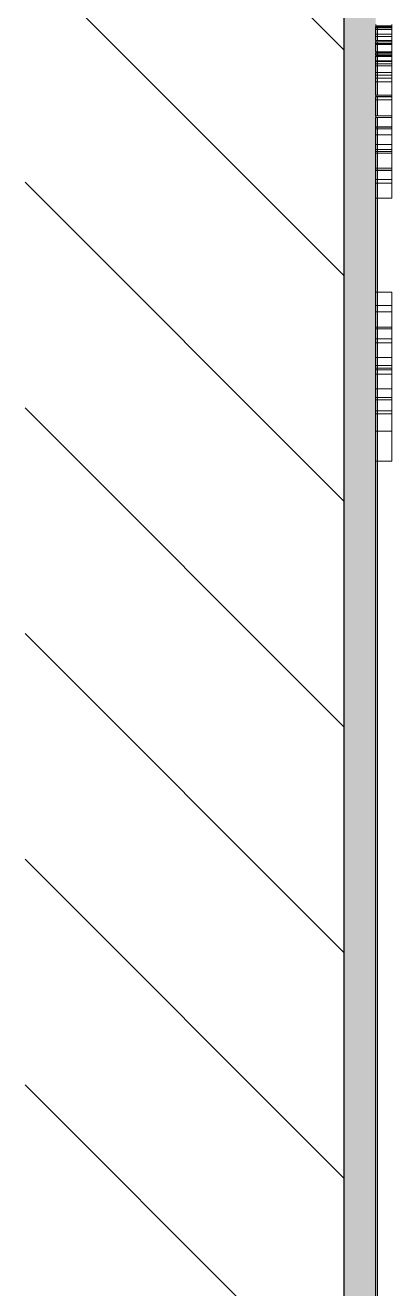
# Model space of a CAD drawing. Header units: millimetres. Extents: x 16345 to 138513, y -2470 to 23828.
# Drawn here: x 30710 to 30940, y 5083 to 5875 of the extents above; entities that cross this region are included whole.
import ezdxf

# ---------------------------------------------------------------- set-up
doc = ezdxf.new("R2010")
doc.units = ezdxf.units.MM
for name, color, linetype, lineweight, true_color in [('A-WALL-3', 7, 'Continuous', 25, 0x3c3c3c), ('A-WALL-FNSH-1', 7, 'Continuous', 13, 0x3c3c3c), ('I-FURN-1', 7, 'Continuous', 9, 0xf0f0f0)]:
    doc.layers.add(name, color=color, linetype=linetype, lineweight=lineweight, true_color=true_color)
doc.layers.add('I-WALL', color=7, linetype='Continuous', lineweight=9)

# ---------------------------------------------------------------- blocks, each defined once
blk = doc.blocks.new('Надпись в вестибюле_2 - Надпись в вестибюле_2-32623903-План разверток пом_ 2_28_ Этаж 2')
at = {"layer": 'I-FURN-1'}
for p, q in [((-847.1, 0), (-828.27, 0)), ((-828.27, 0), (-847.1, 0)), ((-847.1, -10), (-847.1, 0)), ((-847.1, 0), (-847.1, -10)), ((-828.27, 0), (-815.51, 0)), ((-817.34, 0), (-828.27, 0)), ((-828.27, 0), (-828.27, -10)), ((-828.27, 0), (-828.27, -10)), ((-828.27, 0), (-828.27, -10)), ((-828.27, 0), (-828.27, -10)), ((-808.64, 0), (-817.34, 0)), ((-817.34, 0), (-817.34, -10)), ((-815.51, 0), (-807.2, 0)), ((-815.51, 0), (-815.51, -10)), ((-801.7, 0), (-808.64, 0)), ((-808.64, 0), (-808.64, -10)), ((-807.2, 0), (-792.51, 0)), ((-807.2, 0), (-807.2, -10)), ((-788.7, 0), (-801.7, 0)), ((-801.7, 0), (-787.16, 0)), ((-789.78, 0), (-801.7, 0)), ((-801.7, 0), (-801.7, -10)), ((-792.51, 0), (-782.11, 0)), ((-792.51, 0), (-792.51, -10)), ((-763, 0), (-789.78, 0)), ((-789.78, 0), (-789.78, -10)), ((-775.36, 0), (-788.7, 0)), ((-788.7, 0), (-788.7, -10)), ((-787.16, 0), (-772.83, 0)), ((-787.16, 0), (-787.16, -10)), ((-782.11, 0), (-770.34, 0)), ((-782.11, 0), (-782.11, -10)), ((-764.18, 0), (-775.36, 0)), ((-772.83, 0), (-741.15, 0)), ((-772.83, 0), (-772.83, -10)), ((-770.34, 0), (-753.51, 0)), ((-770.34, 0), (-770.34, -10)), ((-749.46, 0), (-764.18, 0)), ((-764.18, 0), (-764.18, -10)), ((-741.15, 0), (-763, 0)), ((-763, 0), (-763, -10)), ((-753.51, 0), (-741.15, 0)), ((-753.51, 0), (-753.51, -10)), ((-745.31, 0), (-749.46, 0)), ((-749.46, 0), (-749.46, -10)), ((-741.15, 0), (-745.31, 0)), ((-741.15, 0), (-741.15, -10)), ((-741.15, 0), (-741.15, -10)), ((-741.15, 0), (-741.15, -10)), ((-682.23, 0), (-593.1, 0)), ((-663.4, 0), (-682.23, 0)), ((-682.23, -10), (-682.23, 0)), ((-682.23, 0), (-682.23, -10)), ((-672.87, 0), (-670.52, 0)), ((-670.52, 0), (-672.87, 0)), ((-672.87, 0), (-672.87, -10)), ((-670.52, 0), (-654.06, 0)), ((-651.68, 0), (-670.52, 0)), ((-670.52, 0), (-664.67, 0)), ((-664.75, 0), (-670.52, 0)), ((-670.52, 0), (-670.52, -10)), ((-664.75, 0), (-664.75, -10)), ((-664.67, 0), (-654.06, 0)), ((-654.06, 0), (-664.67, 0)), ((-664.67, 0), (-664.67, -10)), ((-593.1, 0), (-663.4, 0)), ((-663.4, 0), (-663.4, -10)), ((-663.4, 0), (-663.4, -10)), ((-654.06, 0), (-638.71, 0)), ((-654.06, 0), (-654.06, -10)), ((-654.04, 0), (-642.47, 0)), ((-654.04, 0), (-654.04, -10)), ((-637.53, 0), (-652.97, 0)), ((-652.97, -10), (-652.97, 0)), ((-648.65, 0), (-651.68, 0)), ((-651.68, 0), (-651.68, -10)), ((-638.71, 0), (-648.65, 0)), ((-648.65, 0), (-648.65, -10)), ((-642.47, 0), (-631.54, 0)), ((-642.47, 0), (-642.47, -10)), ((-638.71, 0), (-618.61, 0)), ((-638.71, 0), (-638.71, -10)), ((-618.61, 0), (-637.65, 0)), ((-637.65, 0), (-637.65, -10)), ((-631.54, 0), (-637.53, 0)), ((-637.53, 0), (-637.53, -10)), ((-631.54, 0), (-631.54, -10)), ((-630.49, 0), (-618.61, 0)), ((-620.6, 0), (-630.49, 0)), ((-630.49, 0), (-609.17, 0)), ((-618.61, 0), (-630.49, 0)), ((-630.49, 0), (-630.49, -10)), ((-630.49, 0), (-630.49, -10)), ((-605.19, 0), (-620.6, 0)), ((-620.6, 0), (-620.6, -10)), ((-618.61, 0), (-599.22, 0)), ((-618.61, 0), (-618.61, -10)), ((-606.88, 0), (-618.43, 0)), ((-618.43, 0), (-618.43, -10)), ((-618.43, 0), (-618.43, -10)), ((-617.54, 0), (-603.37, 0)), ((-596.47, 0), (-617.54, 0)), ((-617.54, 0), (-617.54, -10)), ((-609.17, 0), (-596.13, 0)), ((-609.17, 0), (-609.17, -10)), ((-598.01, 0), (-606.88, 0)), ((-606.88, 0), (-606.88, -10)), ((-593.39, 0), (-605.19, 0)), ((-605.19, 0), (-605.19, -10)), ((-603.37, 0), (-593.1, 0)), ((-603.37, 0), (-603.37, -10)), ((-599.22, 0), (-593.1, 0)), ((-599.22, 0), (-599.22, -10)), ((-593.1, 0), (-598.01, 0)), ((-598.01, 0), (-598.01, -10)), ((-596.47, 0), (-596.47, -10)), ((-596.13, 0), (-593.1, 0)), ((-593.1, 0), (-596.13, 0)), ((-596.13, 0), (-596.13, -10)), ((-593.39, 0), (-593.39, -10)), ((-591.35, 0), (-593.1, 0)), ((-593.1, 0), (-590.87, 0)), ((-593.1, 0), (-584.3, 0)), ((-593.1, 0), (-574.26, 0)), ((-584.18, 0), (-593.1, 0)), ((-591.13, 0), (-593.1, 0)), ((-593.1, 0), (-590.87, 0)), ((-593.1, 0), (-593.1, -10)), ((-592.54, 0), (-591.35, 0)), ((-591.35, 0), (-592.54, 0)), ((-592.54, 0), (-592.54, -10)), ((-590.87, 0), (-592.35, 0)), ((-592.35, 0), (-592.35, -10)), ((-591.35, 0), (-591.35, -10)), ((-591.13, 0), (-591.13, -10)), ((-585.21, 0), (-590.87, 0)), ((-590.87, 0), (-584.18, 0)), ((-590.87, 0), (-590.87, -10)), ((-590.47, 0), (-585.69, 0)), ((-585.9, 0), (-590.47, 0)), ((-584.3, 0), (-590.47, 0)), ((-590.47, 0), (-584.3, 0)), ((-584.3, 0), (-590.47, 0)), ((-590.47, 0), (-590.47, -10)), ((-584.3, 0), (-585.9, 0)), ((-585.9, 0), (-585.9, -10)), ((-585.69, 0), (-584.3, 0)), ((-585.69, 0), (-585.69, -10)), ((-585.21, 0), (-585.21, -10)), ((-584.3, 0), (-584.3, -10)), ((-584.18, 0), (-574.8, 0)), ((-576.56, 0), (-584.18, 0)), ((-584.18, 0), (-580.87, 0)), ((-575.51, 0), (-584.18, 0)), ((-584.18, 0), (-573.38, 0)), ((-584.18, 0), (-584.18, -10)), ((-579.32, 0), (-583.4, 0)), ((-583.4, 0), (-583.4, -10)), ((-574.26, 0), (-583.35, 0)), ((-583.35, 0), (-583.35, -10)), ((-583.35, 0), (-583.35, -10)), ((-580.87, 0), (-574.8, 0)), ((-580.87, 0), (-580.87, -10)), ((-574.8, 0), (-579.32, 0)), ((-579.32, 0), (-579.32, -10)), ((-574.8, 0), (-576.56, 0)), ((-576.56, 0), (-576.56, -10)), ((-574.26, 0), (-575.51, 0)), ((-575.51, 0), (-575.51, -10)), ((-574.8, 0), (-574.8, -10)), ((-574.26, 0), (-574.26, -10)), ((-847.1, -10), (-828.27, -10)), ((-828.27, -10), (-847.1, -10)), ((-828.27, -10), (-817.34, -10)), ((-815.51, -10), (-828.27, -10)), ((-817.34, -10), (-808.64, -10)), ((-807.2, -10), (-815.51, -10)), ((-808.64, -10), (-801.7, -10)), ((-792.51, -10), (-807.2, -10)), ((-801.7, -10), (-789.78, -10)), ((-787.16, -10), (-801.7, -10)), ((-801.7, -10), (-788.7, -10)), ((-782.11, -10), (-792.51, -10)), ((-789.78, -10), (-763, -10)), ((-788.7, -10), (-775.36, -10)), ((-772.83, -10), (-787.16, -10)), ((-770.34, -10), (-782.11, -10)), ((-775.36, -10), (-764.18, -10)), ((-741.15, -10), (-772.83, -10)), ((-753.51, -10), (-770.34, -10)), ((-764.18, -10), (-749.46, -10)), ((-763, -10), (-741.15, -10)), ((-741.15, -10), (-753.51, -10)), ((-749.46, -10), (-745.31, -10)), ((-745.31, -10), (-741.15, -10)), ((-682.23, -10), (-663.4, -10)), ((-593.1, -10), (-682.23, -10)), ((-672.87, -10), (-670.52, -10)), ((-670.52, -10), (-672.87, -10)), ((-670.52, -10), (-664.75, -10)), ((-664.67, -10), (-670.52, -10)), ((-670.52, -10), (-651.68, -10)), ((-654.06, -10), (-670.52, -10)), ((-664.67, -10), (-654.06, -10)), ((-654.06, -10), (-664.67, -10)), ((-663.4, -10), (-593.1, -10)), ((-638.71, -10), (-654.06, -10)), ((-642.47, -10), (-654.04, -10)), ((-652.97, -10), (-637.53, -10)), ((-651.68, -10), (-648.65, -10)), ((-648.65, -10), (-638.71, -10)), ((-631.54, -10), (-642.47, -10)), ((-618.61, -10), (-638.71, -10)), ((-637.65, -10), (-618.61, -10)), ((-637.53, -10), (-631.54, -10)), ((-630.49, -10), (-618.61, -10)), ((-609.17, -10), (-630.49, -10)), ((-630.49, -10), (-620.6, -10)), ((-618.61, -10), (-630.49, -10)), ((-620.6, -10), (-605.19, -10)), ((-599.22, -10), (-618.61, -10)), ((-618.43, -10), (-606.88, -10)), ((-617.54, -10), (-596.47, -10)), ((-603.37, -10), (-617.54, -10)), ((-596.13, -10), (-609.17, -10)), ((-606.88, -10), (-598.01, -10)), ((-605.19, -10), (-593.39, -10)), ((-593.1, -10), (-603.37, -10)), ((-593.1, -10), (-599.22, -10)), ((-598.01, -10), (-593.1, -10)), ((-596.13, -10), (-593.1, -10)), ((-593.1, -10), (-596.13, -10)), ((-584.3, -10), (-593.1, -10)), ((-590.87, -10), (-593.1, -10)), ((-593.1, -10), (-591.35, -10)), ((-593.1, -10), (-584.18, -10)), ((-574.26, -10), (-593.1, -10)), ((-590.87, -10), (-593.1, -10)), ((-593.1, -10), (-591.13, -10)), ((-592.54, -10), (-591.35, -10)), ((-591.35, -10), (-592.54, -10)), ((-592.35, -10), (-590.87, -10)), ((-584.18, -10), (-590.87, -10)), ((-590.87, -10), (-585.21, -10)), ((-590.47, -10), (-584.3, -10)), ((-584.3, -10), (-590.47, -10)), ((-590.47, -10), (-584.3, -10)), ((-590.47, -10), (-585.9, -10)), ((-585.69, -10), (-590.47, -10)), ((-585.9, -10), (-584.3, -10)), ((-584.3, -10), (-585.69, -10)), ((-580.87, -10), (-584.18, -10)), ((-584.18, -10), (-576.56, -10)), ((-574.8, -10), (-584.18, -10)), ((-573.38, -10), (-584.18, -10)), ((-584.18, -10), (-575.51, -10)), ((-583.4, -10), (-579.32, -10)), ((-583.35, -10), (-574.26, -10)), ((-574.8, -10), (-580.87, -10)), ((-579.32, -10), (-574.8, -10)), ((-576.56, -10), (-574.8, -10)), ((-575.51, -10), (-574.26, -10))]:
    blk.add_line(p, q, dxfattribs=at)

msp = doc.modelspace()

# ---------------------------------------------------------------- hatches: boundary and pattern name
at = {"layer": 'I-WALL'}
h = msp.add_hatch(dxfattribs=at)
h.set_pattern_fill('FP_14', color=256, style=0, pattern_type=2)
h.set_pattern_definition([(0, (0, 0), (121.92, 30.48), [10.058, -81.382, 10.058, -81.382, -487.68]), (0, (0, 0), (121.92, 30.48), [-182.88, 10.058, -172.822, 10.058, -81.382, -213.36]), (0, (0, 0), (121.92, 30.48), [-457.2, 10.058, -50.902, 10.058, -142.342]), (120, (45.72, 15.24), (-87.356454, 90.345817), [10.058, -81.382, 10.058, -81.382, -487.68]), (120, (45.72, 15.24), (-87.356454, 90.345817), [-182.88, 10.058, -172.822, 10.058, -81.382, -213.36]), (120, (45.72, 15.24), (-87.356454, 90.345817), [-457.2, 10.058, -50.902, 10.058, -142.342]), (240, (60.96, 76.2), (-34.563546, -120.825817), [10.058, -81.382, 10.058, -81.382, -487.68]), (240, (60.96, 76.2), (-34.563546, -120.825817), [-182.88, 10.058, -172.822, 10.058, -81.382, -213.36]), (240, (60.96, 76.2), (-34.563546, -120.825817), [-457.2, 10.058, -50.902, 10.058, -142.342])])
h.paths.add_polyline_path([(30910, 100), (30930, 100), (30930, 7900), (30910, 7900), (30910, 494.14)])
h = msp.add_hatch(dxfattribs=at)
h.set_pattern_fill('FP_3', color=256, style=0, pattern_type=2)
h.set_pattern_definition([(135, (0, 0), (-70.71068, -70.71068), [])])
h.paths.add_polyline_path([(30710, 100), (30910, 100), (30910, 7700), (30710, 7700), (30710, 140)])

# ---------------------------------------------------------------- linework, layer by layer
at = {"layer": 'A-WALL-3'}
for p, q in [((30910, 7900), (30910, -100)), ((30930, 5865.6), (30930, 5874.2)), ((30930, 5858.53), (30930, 5864.7)), ((30930, 5856.46), (30930, 5857.65)), ((30930, 5831.46), (30930, 5855.9)), ((30930, 5818.51), (30930, 5830.39)), ((30930, 5794.96), (30930, 5817.46)), ((30930, -48), (30930, 5794.94))]:
    msp.add_line(p, q, dxfattribs=at)
at = {"layer": 'A-WALL-FNSH-1'}
for p, q in [((30931, 5865.6), (30931, 5874.2)), ((30931, 5858.53), (30931, 5864.7)), ((30931, 5856.46), (30931, 5857.65)), ((30931, 5831.46), (30931, 5855.9)), ((30931, 5818.51), (30931, 5830.39)), ((30931, 5794.96), (30931, 5817.46)), ((30931, 140), (30931, 5794.94))]:
    msp.add_line(p, q, dxfattribs=at)

# ---------------------------------------------------------------- block references
at = {"layer": 'I-FURN-1', "rotation": 89.99999999999984}
msp.add_blockref('Надпись в вестибюле_2 - Надпись в вестибюле_2-32623903-План разверток пом_ 2_28_ Этаж 2', (30930, 6449), dxfattribs=at)

doc.saveas('drawing.dxf')
